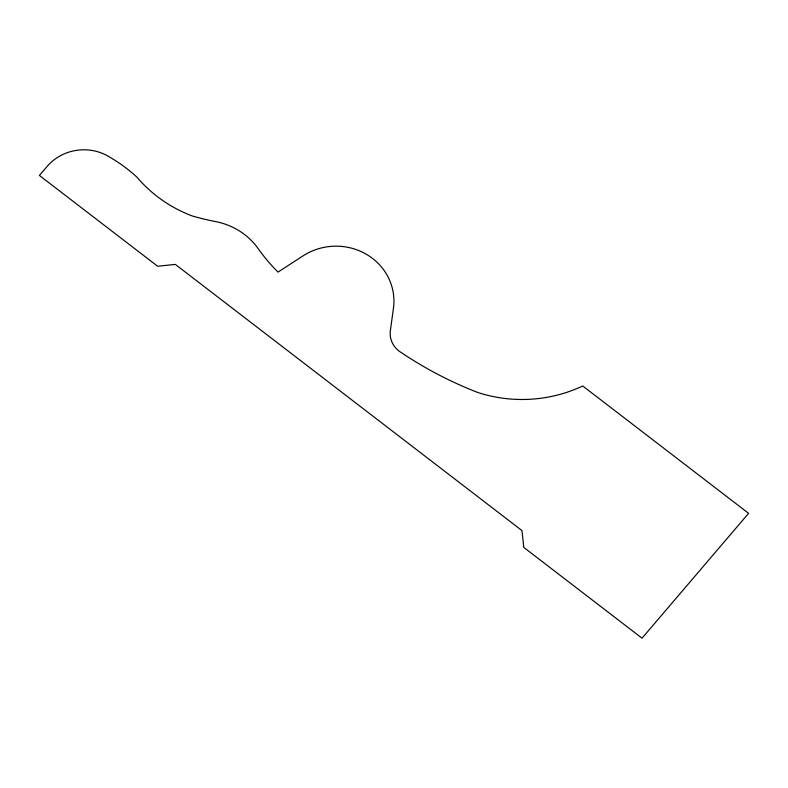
<?xml version="1.0" encoding="UTF-8"?>
<svg xmlns="http://www.w3.org/2000/svg" width="788" height="788" viewBox="0 0 788 788"><rect width="100%" height="100%" fill="white"/><g stroke="black" fill="none" stroke-linecap="round" stroke-linejoin="round"><path stroke-width="1.18" d="M393.439 308.354L390.375 330.527A23.916 22.704 -4 0 0 401.476 352.709A387.686 368.085 -4 0 0 477.311 392.306A136.324 129.429 -4 0 0 582.736 385.982L748.6 513.343L642.023 638.191L523.784 547.404L521.981 530.6L175.34 264.413L157.639 266.245L39.4 175.448L47.507 165.953A47.27 44.886 -4 0 1 110.261 157.433A159.885 151.798 -4 0 1 137.073 177.28A135.832 128.966 -4 0 0 192.331 215.991A249.52 236.902 -4 0 0 216.336 221.733A68.211 64.764 -4 0 1 258.208 248.663A187.603 178.118 -4 0 0 278.046 272.106L302.996 255.893A58.302 55.357 -4 0 1 366.282 254.229A58.302 55.357 -4 0 1 393.439 308.354"/></g></svg>
